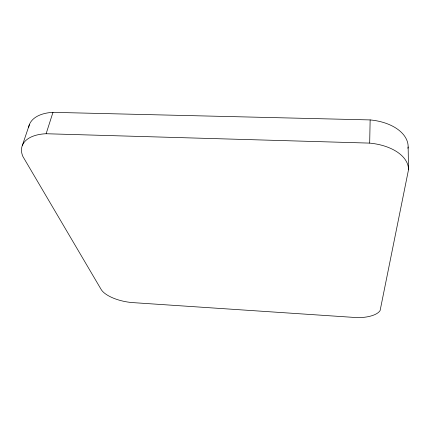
<?xml version="1.0" encoding="UTF-8"?>
<svg xmlns="http://www.w3.org/2000/svg" width="430" height="430" viewBox="0 0 430 430"><rect width="100%" height="100%" fill="white"/><g stroke="black" fill="none" stroke-linecap="round" stroke-linejoin="round"><path stroke-width="0.64" d="M52.971 112.343L46.128 133.741A43.785 23.113 17.1 0 0 22.881 156.488L101.012 289.223A27.31 11.046 11.1 0 0 133.531 302.661L357.674 317.657A25.999 10.793 3 0 0 380.109 310.567L408.5 169.775A46.257 26.767 0 0 0 369.682 143.109L370.139 119.922L52.971 112.343A42.968 23.758 17.7 0 0 28.681 127.258M407.893 148.302L408.145 146.985A45.333 27.439 -0.6 0 0 370.139 119.922M22.306 145.576L29.39 124.619M46.128 133.741L369.682 143.109M408.145 146.985L408.5 169.775"/></g></svg>
